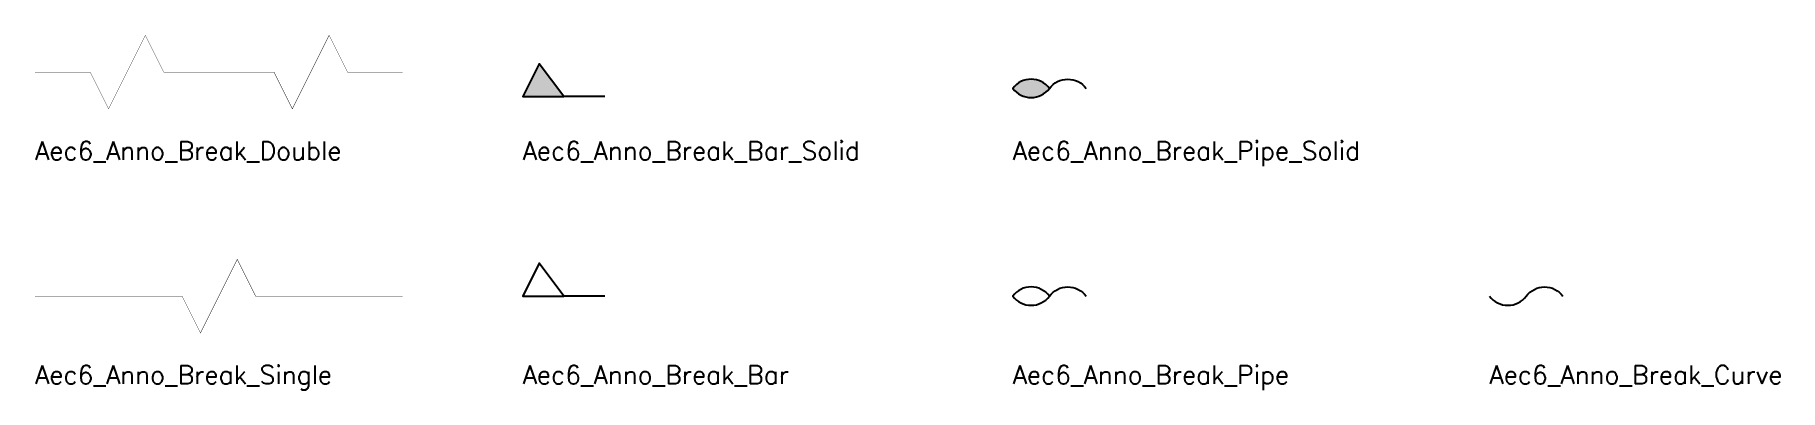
# Model space of a CAD drawing. Header units: inches. Extents: x 0 to 47.5, y -2.6 to 7.1.
import ezdxf

# ---------------------------------------------------------------- set-up
doc = ezdxf.new("R2010")
doc.units = ezdxf.units.IN
doc.header["$LTSCALE"] = 0.5
doc.header["$MEASUREMENT"] = 0
doc.styles.add('RomanS', font='romans.shx')

# ---------------------------------------------------------------- blocks, each defined once
blk = doc.blocks.new('Aec6_Anno_Break_Curve')
blk.add_lwpolyline([(0, 0, 0.5), (1, 0, -0.5), (2, 0)], format="xyb")
blk = doc.blocks.new('Aec6_Anno_Break_Pipe')
blk.add_lwpolyline([(1, 0, 0.5), (0, 0, 0.5), (1, 0, -0.5), (2, 0)], format="xyb")
blk = doc.blocks.new('Aec6_Anno_Break_Pipe_Solid')
blk.add_hatch(color=256).paths.add_polyline_path([(0, 0, 0.5), (1, 0, 0.5)])
blk.add_lwpolyline([(1, 0, 0.5), (0, 0, 0.5), (1, 0, -0.5), (2, 0)], format="xyb")
blk = doc.blocks.new('Aec6_Anno_Break_Single')
at = {"const_width": 0.01}
blk.add_lwpolyline([(0, 0), (4, 0), (4.5, -1), (5.5, 1), (6, 0), (10, 0)], dxfattribs=at)
blk = doc.blocks.new('Aec6_Anno_Break_Double')
at = {"const_width": 0.01}
blk.add_lwpolyline([(0, 0), (1.5, 0), (2, -1), (3, 1), (3.5, 0), (5, 0), (6.5, 0), (7, -1), (8, 1), (8.5, 0), (10, 0)], dxfattribs=at)
blk = doc.blocks.new('Aec6_Anno_Break_Bar_Solid')
at = {"linetype": 'ByBlock', "lineweight": -2}
blk.add_hatch(color=256, dxfattribs=at).paths.add_polyline_path([(0.447, 0.894), (0, 0), (1.118, 0)])
blk.add_lwpolyline([(2.236, 0), (1.118, 0), (0.447, 0.894), (0, 0), (1.118, 0)])
blk = doc.blocks.new('Aec6_Anno_Break_Bar')
blk.add_lwpolyline([(2.236, 0), (1.118, 0), (0.447, 0.894), (0, 0), (1.118, 0)])

msp = doc.modelspace()

# ---------------------------------------------------------------- block references
for name, p in [('Aec6_Anno_Break_Double', (0, 6.096)), ('Aec6_Anno_Break_Bar_Solid', (13.266, 5.429)), ('Aec6_Anno_Break_Pipe_Solid', (26.598, 5.651)), ('Aec6_Anno_Break_Single', (0, 0)), ('Aec6_Anno_Break_Bar', (13.266, 0)), ('Aec6_Anno_Break_Pipe', (26.598, 0)), ('Aec6_Anno_Break_Curve', (39.571, 0))]:
    msp.add_blockref(name, p)

# ---------------------------------------------------------------- texts
at = {"style": 'RomanS'}
for s, p in [('Aec6_Anno_Break_Double', (0, 3.706)), ('Aec6_Anno_Break_Bar_Solid', (13.266, 3.706)), ('Aec6_Anno_Break_Pipe_Solid', (26.598, 3.706)), ('Aec6_Anno_Break_Single', (0, -2.39)), ('Aec6_Anno_Break_Bar', (13.266, -2.39)), ('Aec6_Anno_Break_Pipe', (26.598, -2.39)), ('Aec6_Anno_Break_Curve', (39.571, -2.39))]:
    msp.add_text(s, height=0.5, dxfattribs=at).set_placement(p)

doc.saveas('drawing.dxf')
